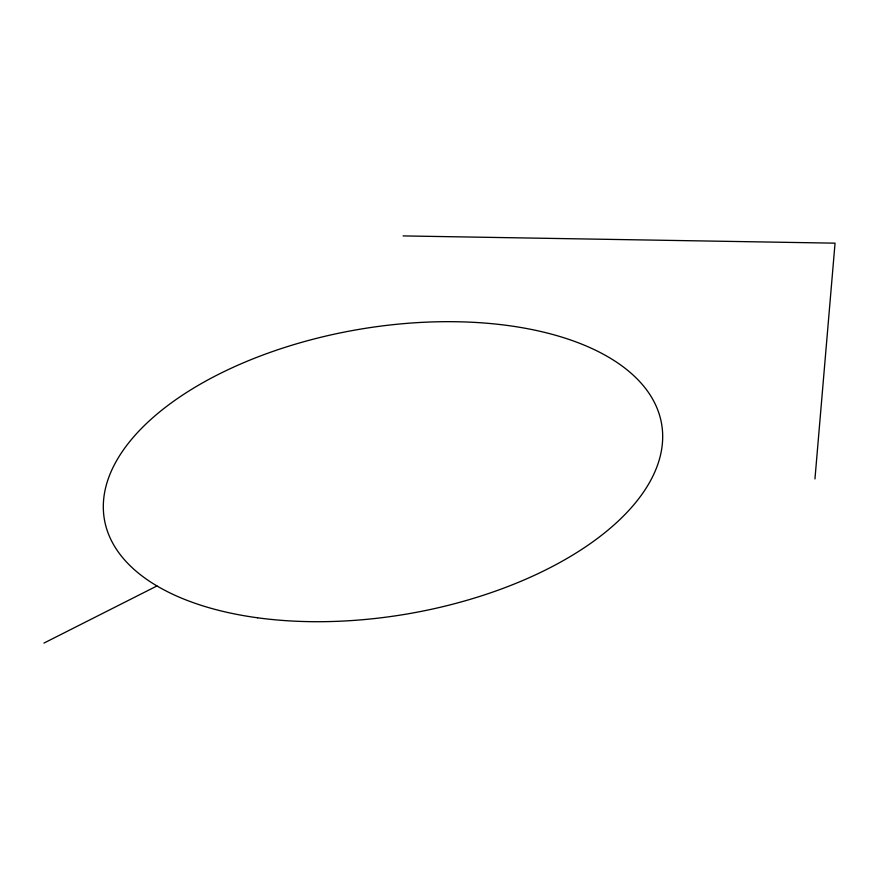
<?xml version="1.0" encoding="UTF-8"?>
<svg xmlns="http://www.w3.org/2000/svg" width="879" height="879" viewBox="0 0 879 879"><rect width="100%" height="100%" fill="white"/><g stroke="black" fill="none" stroke-linecap="round" stroke-linejoin="round"><path stroke-width="1.32" d="M814.954 478.934L835.05 243.164L403.087 235.913M43.95 643.087L156.967 585.952M257.58 617.794A282.675 144.321 -9.7 0 0 662.206 428.117A282.675 144.321 -9.7 0 0 229.188 369.158A282.675 144.321 -9.7 0 0 257.58 617.794"/></g></svg>
